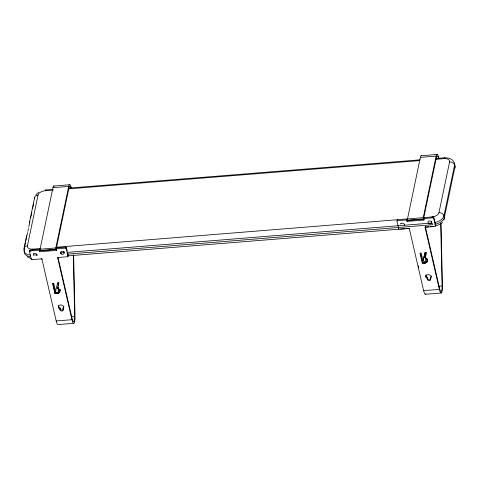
<?xml version="1.0" encoding="UTF-8"?>
<svg xmlns="http://www.w3.org/2000/svg" width="479" height="479" viewBox="0 0 479 479"><rect width="100%" height="100%" fill="white"/><g stroke="black" fill="none" stroke-linecap="round" stroke-linejoin="round"><path stroke-width="0.72" d="M29.476 251.445L29.902 250.972L39.35 250.212L39.547 249.26L29.758 250.176L29.476 251.445L31.273 259.241L31.901 259.63L41.35 258.87L41.972 259.265L56.205 320.966A8.885 1.85 85.4 0 0 58.097 324.57L73.85 323.301M73.634 254.75L75.017 316.697A8.885 1.85 85.4 0 1 74.065 323.163A8.885 1.85 85.4 0 1 71.952 319.697L57.72 257.995L58.145 257.516L67.784 256.708L68.216 255.331L67.563 252.499M68.216 255.331L67.79 255.804M425.951 293.843A8.885 1.85 85.4 0 1 423.634 290.651L409.401 228.944L408.773 228.555L398.923 229.219L396.905 221.13L397.331 220.657L406.779 219.897L406.976 218.945L407.126 221.412L423.927 220.059L423.771 217.592M441.027 222.945L442.446 286.382A8.885 1.85 85.4 0 1 441.494 292.849A8.885 1.85 85.4 0 1 439.381 289.382L425.148 227.681L425.574 227.202L435.022 226.441L435.615 225.172M427.274 260.702L427.448 259.444L427.364 260.576L426.609 261.558L422.52 262.282L422.322 263.234L425.532 262.899L426.981 261.917L427.07 259.684L426.22 258.385L425.047 257.684L425.244 256.732L425.633 256.894L425.436 257.84M57.576 282.879L55.594 291.37L53.768 283.454L52.588 283.55L54.893 293.549L58.109 293.214L59.552 292.232L59.647 289.999L58.791 288.699L57.618 287.999L57.815 287.047L58.204 287.208L58.007 288.16M59.797 291.627L59.989 289.597L59.791 290.549M24.034 248.278L26.692 235.59M29.345 222.903L34.656 197.522M24.609 246.811L24.219 250.499M24.908 245.398L25.644 241.877M25.938 240.464L26.531 237.644M26.824 236.237L27.56 232.71M27.86 231.303L28.447 228.483M28.74 227.07L29.926 221.43M30.662 217.909L30.955 216.496M31.105 215.795L31.842 212.269M32.578 208.742L32.871 207.335M33.021 206.629L33.758 203.102M30.806 255.151A10.772 6.083 -13 0 1 24.022 249.631A4.305 3.443 11.8 0 1 27.423 245.829L38.045 195.073A6.461 3.646 -13 0 1 45.14 190.756A4.305 0.898 85.4 0 1 46.122 190.552M29.902 250.972L30.099 250.02M31.273 259.241L31.374 258.768M31.901 259.63L31.967 259.313M33.452 253.732L33.32 254.367A1.886 1.503 11.8 0 1 35.674 253.565A1.886 1.503 11.8 0 1 36.877 255.558L37.015 254.924M70.952 188.169A7.269 1.515 85.4 0 0 69 187.708L56.121 249.248L40.374 250.517L40.074 249.218L52.953 187.672A8.885 1.85 85.4 0 1 54.121 186.014M39.901 250.774L56.696 249.421L56.498 250.373L39.697 251.726L39.547 249.26M41.35 258.87L41.445 258.397M41.972 259.265L42.038 258.947M56.121 249.248L55.821 247.948L68.701 186.409A8.885 1.85 85.4 0 1 71.281 187.654M56.498 250.373L56.348 247.906L65.797 247.146L66.419 247.535L67.24 251.08M57.72 257.995L57.821 257.516M60.953 253.625L61.084 252.99M54.893 293.549L55.097 292.597L52.953 283.311M55.594 291.37L55.792 290.418M63.839 251.906L63.97 251.277M56.151 248.858L65.599 248.098L65.797 247.146M56.294 293.435C56.378 291.609 59.779 292.95 60.001 290.675M56.504 293.417L56.702 292.471M57.749 288.047L57.947 287.095M57.875 288.101L58.079 287.149M68.018 256.283L66.222 248.487L66.419 247.535M56.971 293.387L57.169 292.435M57.205 293.364L57.402 292.412M57.558 293.322L57.755 292.37M57.833 293.28L58.031 292.328M58.109 293.214L58.306 292.262M58.27 293.166L58.474 292.214M58.432 293.112L58.636 292.16M58.558 293.058L58.761 292.106M58.683 293.004L58.881 292.052M58.839 292.92L59.037 291.968M58.983 292.825L59.186 291.873M59.121 292.723L59.318 291.771M59.288 292.573L59.486 291.621M59.432 292.412L59.749 291.28M59.839 290.873L60.019 289.759M59.653 292.046L60.049 290.064M67.593 256.756L67.659 256.439M63.899 306.261A2.694 2.15 11.8 0 1 63.204 307.781L63.21 309.596A1.617 1.287 11.8 0 1 61.935 311.021A1.617 1.287 11.8 0 1 60.061 309.853L60.055 308.033A2.694 2.15 11.8 0 1 58.564 306.117M60.061 309.853L60.055 308.033M63.21 309.596L63.204 307.781M396.905 221.13L397.528 219.705L397.331 220.657M398.702 228.926L398.767 228.609M400.881 223.418L400.749 224.052A1.886 1.503 11.8 0 1 403.102 223.25A1.886 1.503 11.8 0 1 404.306 225.244L404.372 224.926M420.382 157.357L407.503 218.903L407.803 220.202L423.55 218.933L423.25 217.634L436.13 156.094L420.382 157.357A8.885 1.85 85.4 0 1 421.544 155.699M408.773 228.555L408.838 228.238M423.927 220.059L423.574 218.544L436.429 157.393A7.269 1.515 85.4 0 1 438.644 158.818M425.148 227.681L425.31 226.884M425.574 227.202L425.669 226.729M428.376 223.31L428.442 222.992M422.322 263.234L420.017 253.235L421.197 253.14L423.023 261.055L425.005 252.565M431.268 221.591L431.334 221.274M423.574 218.544L433.022 217.783L433.22 216.831L433.621 216.927L435.645 225.016M423.723 263.121L423.921 262.169M423.927 263.103L424.131 262.151M425.178 257.732L425.376 256.78M425.304 257.786L425.502 256.834M435.447 225.968L433.651 218.173L433.848 217.221M424.4 263.073L424.598 262.121M424.634 263.049L424.831 262.097M424.981 263.007L425.178 262.055M425.262 262.965L425.46 262.013M425.532 262.899L425.729 261.947M425.699 262.851L425.897 261.899M425.861 262.797L426.059 261.845M425.987 262.743L426.184 261.791M426.106 262.69L426.31 261.738M426.867 259.223L427.064 258.271M426.262 262.606L426.466 261.654M426.412 262.51L426.609 261.558M426.549 262.408L426.747 261.456M426.711 262.258L426.909 261.306M426.855 262.097L427.058 261.145M427.22 260.229L427.418 259.283M426.981 261.917L427.178 260.965M427.082 261.732L427.478 259.893M431.86 216.999A6.461 3.646 -13 0 0 438.956 212.688L449.583 161.932A6.461 3.646 -13 0 0 444.081 158.633L435.95 159.285M431.328 275.946A2.694 2.15 11.8 0 1 430.633 277.467L430.633 279.281A1.617 1.287 11.8 0 1 429.358 280.706A1.617 1.287 11.8 0 1 427.484 279.538L427.484 277.718A2.694 2.15 11.8 0 1 425.993 275.802M427.484 279.538L427.484 277.718M430.633 279.281L430.633 277.467M423.023 261.055L424.969 252.834L426.25 252.732M57.618 287.999L58.851 282.802M425.047 257.684L426.28 252.487M35.925 195.109L36.464 194.127L38.853 192.145M441.476 223.334L442.536 222.292M440.147 224.274L435.435 226.016M53.666 186.05L69.868 184.744M421.095 155.735L437.291 154.43M441.273 292.986L425.526 294.256M52.953 187.672L68.701 186.409M45.75 189.977L53.193 189.379M68.82 188.121L420.125 159.83M436.501 158.513C442.015 158.304 449.853 155.926 453.673 161.465M45.14 190.756L53.265 190.103M68.778 188.852L419.7 160.597M27.423 245.829A6.461 3.646 -13 0 0 32.925 249.128L40.314 248.535M56.564 247.224L423.25 217.634M423.735 217.658L433.22 216.831M40.074 249.218L55.821 247.948M407.324 220.46L424.125 219.107M33.189 255.127L36.883 254.834M60.528 252.93L64.222 252.631M67.174 252.391L432.13 223.004L432.531 224.735L67.575 254.127M67.802 255.87L399.013 229.202M400.504 229.082L404.965 228.722M406.455 228.603L409.431 228.357M425.065 227.1L428.783 226.801M430.274 226.681L433.25 226.441A4.305 0.898 85.4 0 0 433.597 226.369M57.54 283.149L58.821 283.047M55.097 292.597L56.492 292.483M438.806 286.244L442.087 285.975L440.686 223.28M71.377 316.559L74.658 316.296L73.293 255.091M423.634 290.651L439.381 289.382M56.205 320.966L71.952 319.697M433.022 217.783L433.651 218.173M65.599 248.098L66.222 248.487M30.854 258.426L27.117 256.774M425.346 226.729L439.578 288.43A7.269 1.515 85.4 0 0 441.309 291.268A7.269 1.515 85.4 0 0 442.087 285.975M420.376 252.996L422.52 262.282M418.305 265.743L418.808 267.923M406.779 219.897L407.126 221.412M58.085 257.768L72.155 318.745A7.269 1.515 85.4 0 0 73.88 321.583A7.269 1.515 85.4 0 0 74.658 316.296M39.35 250.212L39.697 251.726M29.674 250.493L30.003 251.912M425.933 253.319L425.981 255.558M426.029 257.798L426.065 259.289M425.574 252.912L425.639 255.9M425.675 257.391L425.789 262.618M426.071 275.305L426.106 276.796M58.606 288.113L58.672 291.1M58.133 282.478L58.199 285.466M58.264 288.454L58.348 292.184M58.648 305.62L58.695 307.859M434.986 224.37A10.772 6.083 -13 0 0 444.356 217.544L454.978 166.788L454.577 165.057A10.772 6.083 -13 0 0 453.835 161.998M434.585 222.639A10.772 6.083 -13 0 0 443.955 215.813L454.577 165.057A4.305 3.443 11.8 0 0 449.583 161.932M443.692 220.095A4.305 3.443 11.8 0 0 444.356 217.544L443.955 215.813A4.305 3.443 11.8 0 0 438.956 212.688M32.782 250.361A4.305 0.898 85.4 0 1 32.925 249.128M30.081 256.768A10.772 6.083 -13 0 1 24.423 251.361M454.236 163.728A10.772 6.083 -13 0 1 454.978 166.788A4.305 3.443 11.8 0 1 454.966 168.141M444.081 158.633A4.305 0.898 85.4 0 1 445.063 158.423M34.644 198.875A4.305 3.443 11.8 0 1 38.045 195.073M427.286 278.67A2.694 2.15 11.8 0 1 426.184 275.509A2.694 2.15 11.8 0 1 430.064 275.197A2.694 2.15 11.8 0 1 430.435 278.419M426.041 275.239A2.694 2.15 11.8 0 1 426.268 274.718M430.831 278.329A1.617 1.287 11.8 0 1 429.555 279.754A1.617 1.287 11.8 0 1 427.681 278.586M436.13 156.094A8.885 1.85 85.4 0 1 438.98 158.501M59.857 308.985A2.694 2.15 11.8 0 1 58.755 305.824A2.694 2.15 11.8 0 1 62.641 305.512A2.694 2.15 11.8 0 1 63.006 308.733M63.408 308.644A1.617 1.287 11.8 0 1 62.132 310.069A1.617 1.287 11.8 0 1 60.258 308.901M428.507 223.436A1.886 1.503 11.8 0 0 431.633 222.969A1.886 1.503 11.8 0 0 429.328 220.951A1.886 1.503 11.8 0 0 428.507 223.436M61.084 253.75A1.886 1.503 11.8 0 0 64.204 253.283A1.886 1.503 11.8 0 0 61.899 251.265A1.886 1.503 11.8 0 0 61.084 253.75"/></g></svg>
